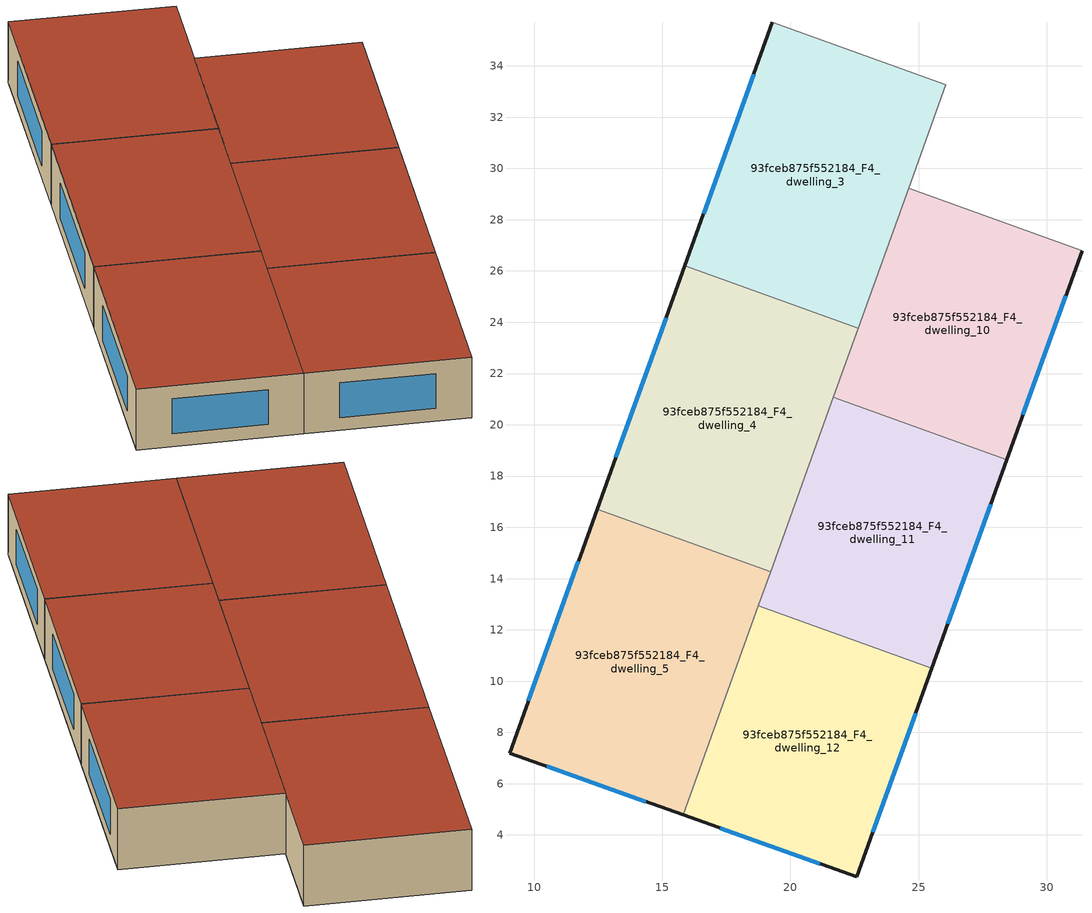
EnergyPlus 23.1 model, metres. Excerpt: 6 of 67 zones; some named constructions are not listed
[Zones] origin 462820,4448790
93fceb875f552184_F4_dwelling_10
 floor to 93fceb875f552184_F3_dwelling_10 (EU_floor_Construction): 31.37,26.79 28.44,18.64 21.68,21.08 24.61,29.22 z12
 wall outside (EU_wall_Construction): 28.44,18.64 31.37,26.79 z12:15
 wall to 93fceb875f552184_F4_dwelling_9 (EU_wall_Construction): 31.37,26.79 24.61,29.22 z12:15
 wall to 93fceb875f552184_F4_dwelling_11 (EU_wall_Construction): 21.68,21.08 28.44,18.64 z12:15
 wall to 93fceb875f552184_F4_dwelling_3 (EU_wall_Construction): 24.61,29.22 22.65,23.77 z12:15
 wall to 93fceb875f552184_F4_dwelling_4 (EU_wall_Construction): 22.65,23.77 21.68,21.08 z12:15
 window (EU_Window_Construction): 29.07,20.39 30.75,25.04 z12.64:14.36
 roof outside (EU_roof_Construction): 28.44,18.64 31.37,26.79 24.61,29.22 21.68,21.08 z15
93fceb875f552184_F4_dwelling_11
 floor to 93fceb875f552184_F3_dwelling_11 (EU_floor_Construction): 28.44,18.64 25.52,10.5 18.75,12.93 21.68,21.08 z12
 wall outside (EU_wall_Construction): 25.52,10.5 28.44,18.64 z12:15
 wall to 93fceb875f552184_F4_dwelling_12 (EU_wall_Construction): 18.75,12.93 25.52,10.5 z12:15
 wall to 93fceb875f552184_F4_dwelling_4 (EU_wall_Construction): 21.68,21.08 19.23,14.27 z12:15
 wall to 93fceb875f552184_F4_dwelling_5 (EU_wall_Construction): 19.23,14.27 18.75,12.93 z12:15
 window (EU_Window_Construction): 26.14,12.24 27.82,16.9 z12.64:14.36
 roof outside (EU_roof_Construction): 25.52,10.5 28.44,18.64 21.68,21.08 18.75,12.93 z15
93fceb875f552184_F4_dwelling_12
 floor to 93fceb875f552184_F3_dwelling_12 (EU_floor_Construction): 25.52,10.5 22.59,2.37 15.82,4.78 18.75,12.93 z12
 wall outside (EU_wall_Construction): 15.82,4.78 22.59,2.37 25.52,10.5 z12:15
 wall to 93fceb875f552184_F4_dwelling_5 (EU_wall_Construction): 18.75,12.93 15.82,4.78 z12:15
 window (EU_Window_Construction): 23.22,4.11 24.89,8.76 / 17.27,4.26 21.14,2.88 z12.64:14.36
 roof outside (EU_roof_Construction): 22.59,2.37 25.52,10.5 18.75,12.93 15.82,4.78 z15
93fceb875f552184_F4_dwelling_3
 floor to 93fceb875f552184_F3_dwelling_3 (EU_floor_Construction): 26.07,33.27 22.65,23.77 15.88,26.21 19.3,35.71 z12
 wall outside (EU_wall_Construction): 19.3,35.71 15.88,26.21 z12:15
 wall to 93fceb875f552184_F4_dwelling_2 (EU_wall_Construction): 26.07,33.27 19.3,35.71 z12:15
 wall to 93fceb875f552184_F4_dwelling_4 (EU_wall_Construction): 15.88,26.21 22.65,23.77 z12:15
 wall to 93fceb875f552184_F4_dwelling_9 (EU_wall_Construction): 24.61,29.22 26.07,33.27 z12:15
 window (EU_Window_Construction): 18.57,33.67 16.61,28.24 z12.64:14.36
 roof outside (EU_roof_Construction): 22.65,23.77 26.07,33.27 19.3,35.71 15.88,26.21 z15
93fceb875f552184_F4_dwelling_4
 floor to 93fceb875f552184_F3_dwelling_4 (EU_floor_Construction): 22.65,23.77 19.23,14.27 12.46,16.71 15.88,26.21 z12
 wall outside (EU_wall_Construction): 15.88,26.21 12.46,16.71 z12:15
 wall to 93fceb875f552184_F4_dwelling_5 (EU_wall_Construction): 12.46,16.71 19.23,14.27 z12:15
 window (EU_Window_Construction): 15.15,24.17 13.2,18.74 z12.64:14.36
 roof outside (EU_roof_Construction): 19.23,14.27 22.65,23.77 15.88,26.21 12.46,16.71 z15
93fceb875f552184_F4_dwelling_5
 floor to 93fceb875f552184_F3_dwelling_5 (EU_floor_Construction): 19.23,14.27 15.82,4.78 9.04,7.19 12.46,16.71 z12
 wall outside (EU_wall_Construction): 12.46,16.71 9.04,7.19 15.82,4.78 z12:15
 window (EU_Window_Construction): 10.49,6.68 14.37,5.3 / 11.73,14.67 9.78,9.23 z12.64:14.36
 roof outside (EU_roof_Construction): 15.82,4.78 19.23,14.27 12.46,16.71 9.04,7.19 z15
[SCHEDULE:FILE] Column Number=1; Rows to Skip at Top=0; Number of Hours of Data=8760; Column Separator=Comma; Interpolate to Timestep=No; Minutes per Item=60; Adjust Schedule for Daylight Savings=Yes
Name | File
EU_Step8_GainSchedule_93fceb875f552184_F2_dwelling_4_f000 | ../../schedules/93fceb875f552184/93fceb875f552184_F2_dwelling_4_f000_gain.csv
EU_Step8_GainSchedule_93fceb875f552184_F2_dwelling_5_f000 | ../../schedules/93fceb875f552184/93fceb875f552184_F2_dwelling_5_f000_gain.csv
EU_Step8_GainSchedule_93fceb875f552184_F2_dwelling_6_f000 | ../../schedules/93fceb875f552184/93fceb875f552184_F2_dwelling_6_f000_gain.csv
EU_Step8_GainSchedule_93fceb875f552184_F2_dwelling_7_f000 | ../../schedules/93fceb875f552184/93fceb875f552184_F2_dwelling_7_f000_gain.csv
EU_Step8_GainSchedule_93fceb875f552184_F2_dwelling_8_f000 | ../../schedules/93fceb875f552184/93fceb875f552184_F2_dwelling_8_f000_gain.csv
EU_Step8_GainSchedule_93fceb875f552184_F2_dwelling_9_f000 | ../../schedules/93fceb875f552184/93fceb875f552184_F2_dwelling_9_f000_gain.csv
EU_Step8_GainSchedule_93fceb875f552184_F2_dwelling_10_f000 | ../../schedules/93fceb875f552184/93fceb875f552184_F2_dwelling_10_f000_gain.csv
EU_Step8_GainSchedule_93fceb875f552184_F2_dwelling_11_f000 | ../../schedules/93fceb875f552184/93fceb875f552184_F2_dwelling_11_f000_gain.csv
EU_Step8_GainSchedule_93fceb875f552184_F2_dwelling_12_f000 | ../../schedules/93fceb875f552184/93fceb875f552184_F2_dwelling_12_f000_gain.csv
EU_Step8_GainSchedule_93fceb875f552184_F3_dwelling_0_f000 | ../../schedules/93fceb875f552184/93fceb875f552184_F3_dwelling_0_f000_gain.csv
EU_Step8_GainSchedule_93fceb875f552184_F3_dwelling_1_f000 | ../../schedules/93fceb875f552184/93fceb875f552184_F3_dwelling_1_f000_gain.csv
EU_Step8_GainSchedule_93fceb875f552184_F3_dwelling_2_f000 | ../../schedules/93fceb875f552184/93fceb875f552184_F3_dwelling_2_f000_gain.csv
EU_Step8_GainSchedule_93fceb875f552184_F3_dwelling_3_f000 | ../../schedules/93fceb875f552184/93fceb875f552184_F3_dwelling_3_f000_gain.csv
EU_Step8_GainSchedule_93fceb875f552184_F3_dwelling_4_f000 | ../../schedules/93fceb875f552184/93fceb875f552184_F3_dwelling_4_f000_gain.csv
EU_Step8_GainSchedule_93fceb875f552184_F3_dwelling_5_f000 | ../../schedules/93fceb875f552184/93fceb875f552184_F3_dwelling_5_f000_gain.csv
EU_Step8_GainSchedule_93fceb875f552184_F3_dwelling_6_f000 | ../../schedules/93fceb875f552184/93fceb875f552184_F3_dwelling_6_f000_gain.csv
EU_Step8_GainSchedule_93fceb875f552184_F3_dwelling_7_f000 | ../../schedules/93fceb875f552184/93fceb875f552184_F3_dwelling_7_f000_gain.csv
EU_Step8_GainSchedule_93fceb875f552184_F3_dwelling_8_f000 | ../../schedules/93fceb875f552184/93fceb875f552184_F3_dwelling_8_f000_gain.csv
EU_Step8_GainSchedule_93fceb875f552184_F3_dwelling_9_f000 | ../../schedules/93fceb875f552184/93fceb875f552184_F3_dwelling_9_f000_gain.csv
EU_Step8_GainSchedule_93fceb875f552184_F3_dwelling_10_f000 | ../../schedules/93fceb875f552184/93fceb875f552184_F3_dwelling_10_f000_gain.csv
EU_Step8_GainSchedule_93fceb875f552184_F3_dwelling_11_f000 | ../../schedules/93fceb875f552184/93fceb875f552184_F3_dwelling_11_f000_gain.csv
EU_Step8_GainSchedule_93fceb875f552184_F3_dwelling_12_f000 | ../../schedules/93fceb875f552184/93fceb875f552184_F3_dwelling_12_f000_gain.csv
EU_Step8_GainSchedule_93fceb875f552184_F4_dwelling_0_f000 | ../../schedules/93fceb875f552184/93fceb875f552184_F4_dwelling_0_f000_gain.csv
EU_Step8_GainSchedule_93fceb875f552184_F4_dwelling_1_f000 | ../../schedules/93fceb875f552184/93fceb875f552184_F4_dwelling_1_f000_gain.csv
EU_Step8_GainSchedule_93fceb875f552184_F4_dwelling_2_f000 | ../../schedules/93fceb875f552184/93fceb875f552184_F4_dwelling_2_f000_gain.csv
EU_Step8_GainSchedule_93fceb875f552184_F4_dwelling_3_f000 | ../../schedules/93fceb875f552184/93fceb875f552184_F4_dwelling_3_f000_gain.csv
EU_Step8_GainSchedule_93fceb875f552184_F4_dwelling_4_f000 | ../../schedules/93fceb875f552184/93fceb875f552184_F4_dwelling_4_f000_gain.csv
EU_Step8_GainSchedule_93fceb875f552184_F4_dwelling_5_f000 | ../../schedules/93fceb875f552184/93fceb875f552184_F4_dwelling_5_f000_gain.csv
EU_Step8_GainSchedule_93fceb875f552184_F4_dwelling_6_f000 | ../../schedules/93fceb875f552184/93fceb875f552184_F4_dwelling_6_f000_gain.csv
EU_Step8_GainSchedule_93fceb875f552184_F4_dwelling_7_f000 | ../../schedules/93fceb875f552184/93fceb875f552184_F4_dwelling_7_f000_gain.csv
EU_Step8_GainSchedule_93fceb875f552184_F4_dwelling_8_f000 | ../../schedules/93fceb875f552184/93fceb875f552184_F4_dwelling_8_f000_gain.csv
EU_Step8_GainSchedule_93fceb875f552184_F4_dwelling_9_f000 | ../../schedules/93fceb875f552184/93fceb875f552184_F4_dwelling_9_f000_gain.csv
EU_Step8_GainSchedule_93fceb875f552184_F4_dwelling_10_f000 | ../../schedules/93fceb875f552184/93fceb875f552184_F4_dwelling_10_f000_gain.csv
EU_Step8_GainSchedule_93fceb875f552184_F4_dwelling_11_f000 | ../../schedules/93fceb875f552184/93fceb875f552184_F4_dwelling_11_f000_gain.csv
EU_Step8_GainSchedule_93fceb875f552184_F4_dwelling_12_f000 | ../../schedules/93fceb875f552184/93fceb875f552184_F4_dwelling_12_f000_gain.csv
